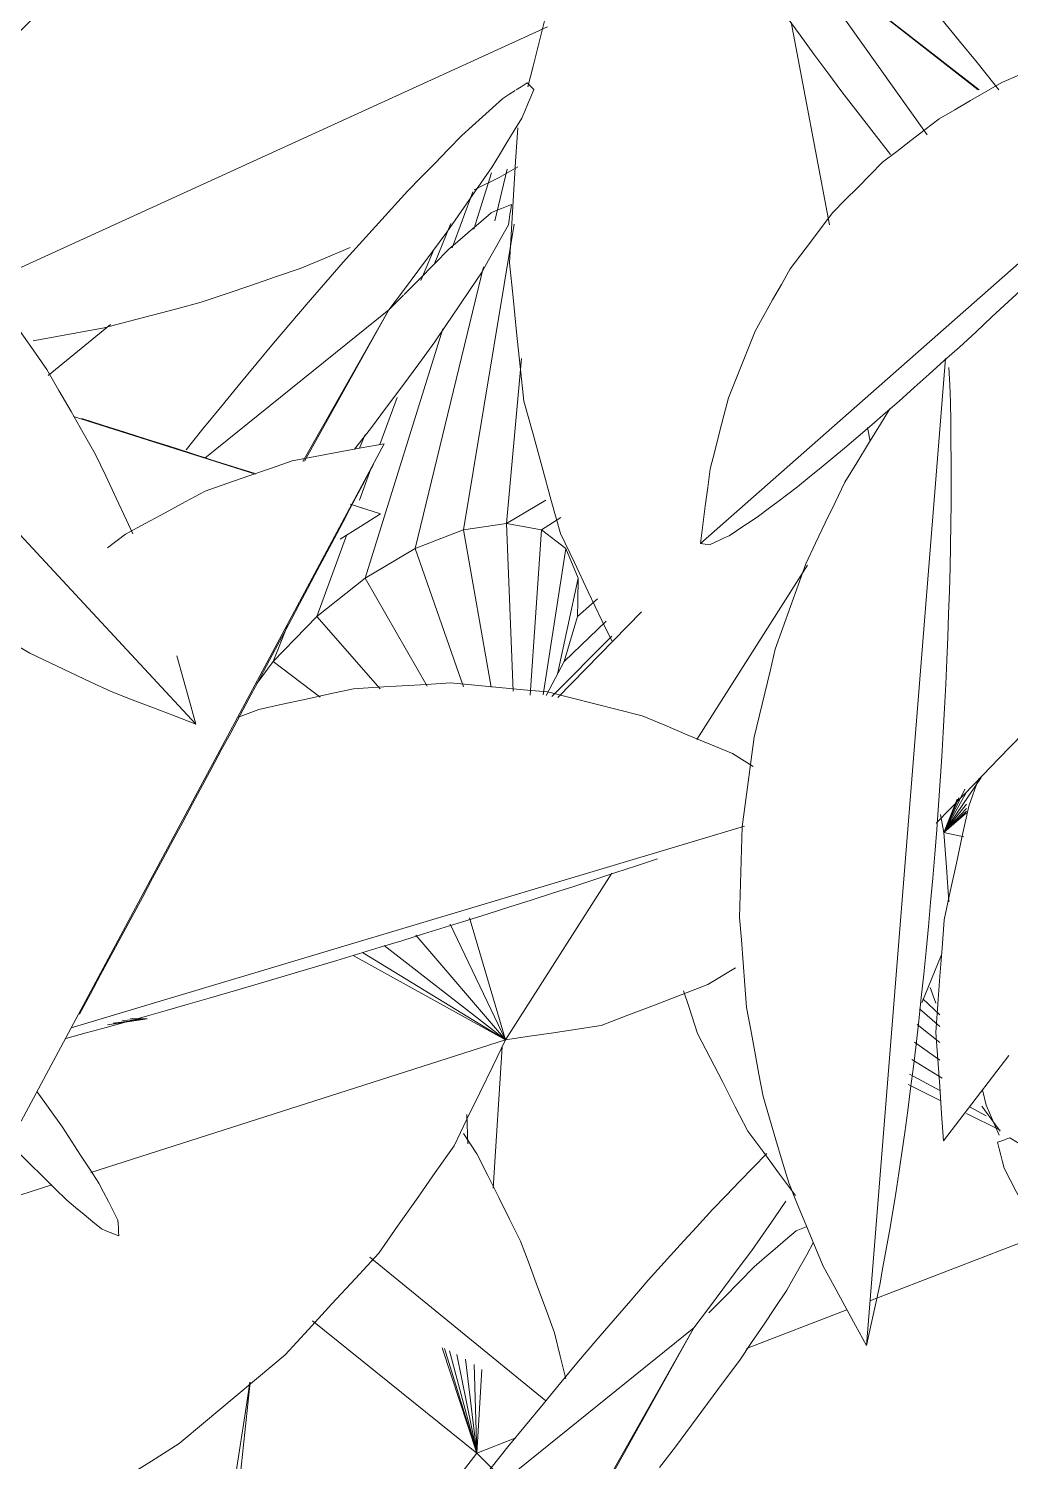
# Model space of a CAD drawing. Header units: metres. Extents: x 10.2 to 20.8, y -0.2 to 6.6.
# Drawn here: x 17.8058 to 17.8489, y 1.6954 to 1.7582 of the extents above; entities that cross this region are included whole.
import ezdxf

# ---------------------------------------------------------------- set-up
doc = ezdxf.new("R2010")
doc.units = ezdxf.units.M
doc.layers.add('Importações nas famílias', color=250, linetype='Continuous', lineweight=5)
doc.layers.add('Vegetação', color=7, linetype='Continuous', lineweight=5)

# ---------------------------------------------------------------- blocks, each defined once
blk = doc.blocks.new('Planta_pergolado_12200 - plantas pergolado_skp_Component_17-V361-Corte 3')
at = {"layer": 'Importações nas famílias'}
for p, q in [((17.824253, 1.692618), (17.83497, 1.701251)), ((17.831364, 1.694898), (17.83497, 1.701251)), ((17.831364, 1.694795), (17.83497, 1.701251)), ((17.833459, 1.695135), (17.834162, 1.69603))]:
    blk.add_line(p, q, dxfattribs=at)
at = {"layer": 'Importações nas famílias', "flags": 128}
for points in [[(17.838169, 1.708897), (17.837572, 1.708286), (17.836976, 1.707674), (17.836379, 1.707062), (17.835782, 1.70645)], [(17.837507, 1.704652), (17.838003, 1.705369), (17.8385, 1.706085), (17.838996, 1.706802)], [(17.835782, 1.70645), (17.835077, 1.705673), (17.834372, 1.704897), (17.833667, 1.70412), (17.832961, 1.703344)], [(17.839454, 1.705508), (17.838993, 1.705111), (17.838532, 1.704715), (17.838071, 1.704319), (17.83761, 1.703923)], [(17.8399, 1.705689), (17.839677, 1.705598), (17.839454, 1.705508)], [(17.839052, 1.702909), (17.839341, 1.703426), (17.839629, 1.703943), (17.839918, 1.704461), (17.840207, 1.704978)], [(17.83497, 1.701251), (17.835604, 1.702101), (17.836239, 1.702952), (17.836873, 1.703802), (17.837507, 1.704652)], [(17.83761, 1.703923), (17.83695, 1.703255), (17.83629, 1.702587), (17.83563, 1.701919)], [(17.832961, 1.703344), (17.832196, 1.702456), (17.831431, 1.701567), (17.830666, 1.700679), (17.829901, 1.699791)], [(17.836978, 1.699839), (17.837496, 1.700606), (17.838015, 1.701374), (17.838533, 1.702141), (17.839052, 1.702909)], [(17.829901, 1.699791), (17.829127, 1.698852), (17.828354, 1.697912), (17.827581, 1.696973), (17.826808, 1.696034)], [(17.834162, 1.69603), (17.834866, 1.696982), (17.83557, 1.697934), (17.836274, 1.698886), (17.836978, 1.699839)], [(17.826808, 1.696034), (17.826079, 1.695107), (17.825351, 1.694181), (17.824623, 1.693254)]]:
    blk.add_lwpolyline(points, dxfattribs=at)
blk = doc.blocks.new('Planta_pergolado_12200 - plantas pergolado_skp_Component_16-V362-Corte 3')
blk.add_blockref('Planta_pergolado_12200 - plantas pergolado_skp_Component_17-V361-Corte 3', (0, 0))
blk = doc.blocks.new('Planta_pergolado_12200 - plantas pergolado_skp_-3067429-Corte 3')
blk.add_blockref('Planta_pergolado_12200 - plantas pergolado_skp_Component_16-V362-Corte 3', (0, 0))
blk = doc.blocks.new('Planta_pergolado_12200 - plantas pergolado_skp_Component_12-V440-Corte 3')
at = {"layer": 'Importações nas famílias'}
for p, q in [((17.814944, 1.728017), (17.815876, 1.728377)), ((17.836656, 1.726438), (17.83757, 1.725877)), ((17.837191, 1.723259), (17.807643, 1.714405)), ((17.79991, 1.712087), (17.797962, 1.711504))]:
    blk.add_line(p, q, dxfattribs=at)
at = {"layer": 'Importações nas famílias', "flags": 128}
for points in [[(17.815876, 1.728377), (17.816917, 1.728603), (17.817957, 1.728829), (17.818998, 1.729056), (17.820038, 1.729282)], [(17.820038, 1.729282), (17.821103, 1.729346), (17.822168, 1.72941), (17.823232, 1.729475), (17.824297, 1.729539)], [(17.824297, 1.729539), (17.825361, 1.729439), (17.826425, 1.72934), (17.827488, 1.729241), (17.828552, 1.729142)], [(17.828552, 1.729142), (17.82959, 1.728881), (17.830628, 1.728621), (17.831666, 1.72836), (17.832704, 1.7281)], [(17.832704, 1.7281), (17.833692, 1.727684), (17.83468, 1.727269), (17.835668, 1.726853), (17.836656, 1.726438)], [(17.833376, 1.721823), (17.832458, 1.721521), (17.83154, 1.72122), (17.830622, 1.720919), (17.829704, 1.720617)], [(17.829704, 1.720617), (17.828765, 1.720317), (17.827827, 1.720017), (17.826888, 1.719717), (17.82595, 1.719416)], [(17.82595, 1.719416), (17.825001, 1.719121), (17.824053, 1.718825), (17.823104, 1.718529), (17.822156, 1.718234)], [(17.822156, 1.718234), (17.821208, 1.717946), (17.82026, 1.717658), (17.819312, 1.71737), (17.818364, 1.717082)], [(17.818364, 1.717082), (17.817428, 1.716805), (17.816491, 1.716528), (17.815554, 1.716252), (17.814617, 1.715975)], [(17.814617, 1.715975), (17.813702, 1.715712), (17.812787, 1.715449), (17.811872, 1.715186), (17.810956, 1.714924)], [(17.810956, 1.714924), (17.810073, 1.714678), (17.809189, 1.714432), (17.808306, 1.714186), (17.807422, 1.71394)], [(17.797962, 1.711504), (17.798403, 1.712471), (17.798728, 1.713184)], [(17.799425, 1.711862), (17.798694, 1.711683), (17.797962, 1.711504)]]:
    blk.add_lwpolyline(points, dxfattribs=at)
blk = doc.blocks.new('Planta_pergolado_12200 - plantas pergolado_skp_Component_12-V441-Corte 3')
at = {"layer": 'Importações nas famílias'}
for p, q in [((17.821386, 1.740028), (17.805455, 1.710325)), ((17.809249, 1.735459), (17.810027, 1.736059)), ((17.804272, 1.730798), (17.80487, 1.731445)), ((17.805025, 1.709524), (17.802367, 1.704568))]:
    blk.add_line(p, q, dxfattribs=at)
at = {"layer": 'Importações nas famílias', "flags": 128}
for points in [[(17.817348, 1.739283), (17.818357, 1.739469), (17.819367, 1.739655), (17.820377, 1.739842), (17.821386, 1.740028)], [(17.813531, 1.737949), (17.814485, 1.738283), (17.815439, 1.738616), (17.816394, 1.738949), (17.817348, 1.739283)], [(17.820906, 1.739117), (17.820667, 1.738661), (17.820427, 1.738205)], [(17.820427, 1.738205), (17.820145, 1.737673), (17.819864, 1.737141), (17.819583, 1.73661), (17.819301, 1.736078)], [(17.810027, 1.736059), (17.810903, 1.736532), (17.811779, 1.737004), (17.812655, 1.737477), (17.813531, 1.737949)], [(17.819301, 1.736078), (17.818981, 1.735476), (17.818662, 1.734874), (17.818342, 1.734272), (17.818022, 1.733671)], [(17.818022, 1.733671), (17.817667, 1.733005), (17.817313, 1.73234), (17.816958, 1.731675), (17.816604, 1.73101)], [(17.802157, 1.727551), (17.802686, 1.728363), (17.803215, 1.729175), (17.803743, 1.729987), (17.804272, 1.730798)], [(17.816604, 1.73101), (17.816218, 1.730288), (17.815833, 1.729567), (17.815447, 1.728846), (17.815061, 1.728125)], [(17.815061, 1.728125), (17.814649, 1.727355), (17.814237, 1.726586), (17.813825, 1.725817), (17.813413, 1.725048)], [(17.800621, 1.723991), (17.801005, 1.724881), (17.801389, 1.725771), (17.801773, 1.726661), (17.802157, 1.727551)], [(17.813413, 1.725048), (17.812979, 1.724239), (17.812544, 1.72343), (17.81211, 1.722621), (17.811676, 1.721813)], [(17.799699, 1.720202), (17.79993, 1.721149), (17.80016, 1.722097), (17.800391, 1.723044), (17.800621, 1.723991)], [(17.811676, 1.721813), (17.811225, 1.720973), (17.810773, 1.720134), (17.810322, 1.719295), (17.80987, 1.718456)], [(17.799485, 1.717255), (17.799557, 1.718237), (17.799628, 1.71922), (17.799699, 1.720202)], [(17.80987, 1.718456), (17.809407, 1.717596), (17.808943, 1.716735), (17.808479, 1.715875), (17.808016, 1.715015)], [(17.800763, 1.708363), (17.800515, 1.709346), (17.800267, 1.710329), (17.800019, 1.711312), (17.799801, 1.712179)], [(17.802367, 1.704568), (17.801966, 1.705517), (17.801565, 1.706465), (17.801164, 1.707414), (17.800763, 1.708363)], [(17.803774, 1.707166), (17.803305, 1.7063), (17.802836, 1.705434), (17.802367, 1.704568)]]:
    blk.add_lwpolyline(points, dxfattribs=at)
blk = doc.blocks.new('Planta_pergolado_12200 - plantas pergolado_skp_Component_12-V442-Corte 3')
at = {"layer": 'Importações nas famílias'}
for p, q in [((17.796436, 1.687161), (17.782593, 1.69845)), ((17.783908, 1.695328), (17.78357, 1.695958)), ((17.807434, 1.688216), (17.808013, 1.687331)), ((17.811673, 1.680847), (17.812002, 1.679955)), ((17.809866, 1.676208), (17.806, 1.679361))]:
    blk.add_line(p, q, dxfattribs=at)
at = {"layer": 'Importações nas famílias', "flags": 128}
for points in [[(17.782593, 1.69845), (17.78335, 1.698658), (17.784108, 1.698865), (17.784865, 1.699073), (17.785622, 1.69928)], [(17.785622, 1.69928), (17.786423, 1.69933), (17.787224, 1.69938), (17.788024, 1.69943), (17.788825, 1.699481)], [(17.788825, 1.699481), (17.789651, 1.699372), (17.790476, 1.699264), (17.791302, 1.699155), (17.792127, 1.699047)], [(17.78357, 1.695958), (17.783326, 1.696581), (17.783081, 1.697204), (17.782837, 1.697827), (17.782593, 1.69845)], [(17.792127, 1.699047), (17.792958, 1.698782), (17.793789, 1.698518)], [(17.804781, 1.691387), (17.805444, 1.690594), (17.806108, 1.689801), (17.806771, 1.689009), (17.807434, 1.688216)], [(17.808592, 1.686446), (17.809171, 1.68556), (17.809749, 1.684675)], [(17.809749, 1.684675), (17.81023, 1.683718), (17.810711, 1.682761), (17.811192, 1.681804), (17.811673, 1.680847)], [(17.808616, 1.674825), (17.807703, 1.675216), (17.806793, 1.675606)]]:
    blk.add_lwpolyline(points, dxfattribs=at)
blk = doc.blocks.new('Planta_pergolado_12200 - plantas pergolado_skp_Component_17-V443-Corte 3')
at = {"layer": 'Importações nas famílias'}
for p, q in [((17.822231, 1.746549), (17.821593, 1.745903)), ((17.813517, 1.739397), (17.821593, 1.745903)), ((17.817813, 1.739244), (17.821593, 1.745903)), ((17.817883, 1.739263), (17.821593, 1.745903)), ((17.813431, 1.740686), (17.812702, 1.73976)), ((17.820082, 1.739787), (17.820785, 1.740683)), ((17.810977, 1.714807), (17.809245, 1.714547)), ((17.810977, 1.714807), (17.809492, 1.714615)), ((17.810977, 1.714807), (17.809907, 1.714728)), ((17.810977, 1.714807), (17.810255, 1.714823))]:
    blk.add_line(p, q, dxfattribs=at)
at = {"layer": 'Importações nas famílias', "flags": 128}
for points in [[(17.827659, 1.755859), (17.82739, 1.755687), (17.827171, 1.755548)], [(17.827943, 1.755563), (17.827872, 1.755637), (17.827801, 1.755711), (17.82773, 1.755785), (17.827659, 1.755859)], [(17.826584, 1.755172), (17.826136, 1.754767), (17.825688, 1.754361), (17.82524, 1.753955), (17.824792, 1.75355)], [(17.827121, 1.755516), (17.826853, 1.755344), (17.826584, 1.755172)], [(17.827416, 1.754305), (17.827548, 1.75462), (17.827679, 1.754934), (17.827811, 1.755249), (17.827943, 1.755563)], [(17.826116, 1.752171), (17.826441, 1.752704), (17.826766, 1.753238), (17.827091, 1.753772), (17.827416, 1.754305)], [(17.824792, 1.75355), (17.824195, 1.752938), (17.823598, 1.752326), (17.823001, 1.751714), (17.822404, 1.751102)], [(17.82413, 1.749305), (17.824626, 1.750021), (17.825123, 1.750738), (17.825619, 1.751454), (17.826116, 1.752171)], [(17.822404, 1.751102), (17.821699, 1.750326), (17.820994, 1.749549), (17.820289, 1.748773), (17.819584, 1.747996)], [(17.826077, 1.75016), (17.825616, 1.749764), (17.825155, 1.749368), (17.824694, 1.748971), (17.824233, 1.748575)], [(17.826968, 1.750522), (17.826745, 1.750432), (17.826522, 1.750341), (17.8263, 1.750251), (17.826077, 1.75016)], [(17.82683, 1.74963), (17.826864, 1.749853), (17.826899, 1.750076), (17.826933, 1.750299), (17.826968, 1.750522)], [(17.825674, 1.747561), (17.825963, 1.748078), (17.826252, 1.748596), (17.826541, 1.749113), (17.82683, 1.74963)], [(17.821593, 1.745903), (17.822227, 1.746754), (17.822861, 1.747604), (17.823495, 1.748454), (17.82413, 1.749305)], [(17.824233, 1.748575), (17.823573, 1.747907), (17.822913, 1.747239), (17.822253, 1.746571)], [(17.819584, 1.747996), (17.818819, 1.747108), (17.818054, 1.74622), (17.817289, 1.745332), (17.816523, 1.744443)], [(17.8236, 1.744491), (17.824119, 1.745258), (17.824637, 1.746026), (17.825156, 1.746793), (17.825674, 1.747561)], [(17.816523, 1.744443), (17.81575, 1.743504), (17.814977, 1.742565), (17.814204, 1.741625), (17.813431, 1.740686)], [(17.820785, 1.740683), (17.821489, 1.741635), (17.822193, 1.742587), (17.822897, 1.743539), (17.8236, 1.744491)]]:
    blk.add_lwpolyline(points, dxfattribs=at)
blk = doc.blocks.new('Planta_pergolado_12200 - plantas pergolado_skp_Component_16-V444-Corte 3')
for name in ['Planta_pergolado_12200 - plantas pergolado_skp_Component_17-V443-Corte 3', 'Planta_pergolado_12200 - plantas pergolado_skp_Component_12-V441-Corte 3', 'Planta_pergolado_12200 - plantas pergolado_skp_Component_12-V440-Corte 3', 'Planta_pergolado_12200 - plantas pergolado_skp_Component_12-V442-Corte 3']:
    blk.add_blockref(name, (0, 0))
blk = doc.blocks.new('Planta_pergolado_12200 - plantas pergolado_skp_Component_12-V87-Corte 3')
at = {"layer": 'Importações nas famílias'}
blk.add_line((17.91007, 0.782985), (17.882457, 0.812725), dxfattribs=at)
at = {"layer": 'Importações nas famílias', "flags": 128}
for points in [[(17.882457, 0.812725), (17.883066, 0.81277), (17.883676, 0.812814), (17.884285, 0.812858), (17.884895, 0.812903)], [(17.882866, 0.809711), (17.882764, 0.810464), (17.882662, 0.811218), (17.882559, 0.811972), (17.882457, 0.812725)], [(17.884895, 0.812903), (17.88555, 0.812794), (17.886205, 0.812686), (17.886861, 0.812577), (17.887516, 0.812468)], [(17.887516, 0.812468), (17.888202, 0.81221), (17.888887, 0.811951), (17.889573, 0.811692), (17.890259, 0.811433)], [(17.890259, 0.811433), (17.890959, 0.811029), (17.891659, 0.810626), (17.89236, 0.810223), (17.89306, 0.80982)], [(17.88368, 0.806688), (17.883477, 0.807443), (17.883273, 0.808199), (17.88307, 0.808955), (17.882866, 0.809711)], [(17.89306, 0.80982), (17.893758, 0.809282), (17.894456, 0.808743), (17.895154, 0.808205), (17.895853, 0.807667)], [(17.895853, 0.807667), (17.896532, 0.807007), (17.897212, 0.806347), (17.897892, 0.805686), (17.898572, 0.805026)], [(17.88489, 0.803691), (17.884588, 0.80444), (17.884285, 0.805189), (17.883983, 0.805938), (17.88368, 0.806688)], [(17.898572, 0.805026), (17.899217, 0.804259), (17.899863, 0.803492), (17.900508, 0.802725), (17.901153, 0.801958)], [(17.886482, 0.800752), (17.886084, 0.801487), (17.885686, 0.802221), (17.885288, 0.802956), (17.88489, 0.803691)], [(17.901153, 0.801958), (17.901749, 0.801102), (17.902345, 0.800247), (17.902941, 0.799391), (17.903537, 0.798535)], [(17.888438, 0.797905), (17.887949, 0.798617), (17.88746, 0.799329), (17.886971, 0.80004), (17.886482, 0.800752)], [(17.903537, 0.798535), (17.90407, 0.797611), (17.904602, 0.796686), (17.905134, 0.795762), (17.905667, 0.794837)], [(17.890737, 0.795182), (17.890162, 0.795863), (17.889587, 0.796544), (17.889013, 0.797224), (17.888438, 0.797905)], [(17.893353, 0.792612), (17.892699, 0.793254), (17.892045, 0.793897), (17.891391, 0.794539), (17.890737, 0.795182)], [(17.905667, 0.794837), (17.906123, 0.793866), (17.90658, 0.792895), (17.907036, 0.791923), (17.907315, 0.791331)], [(17.896257, 0.790223), (17.895531, 0.79082), (17.894805, 0.791417), (17.894079, 0.792014), (17.893353, 0.792612)], [(17.899417, 0.788044), (17.898627, 0.788589), (17.897837, 0.789133), (17.897047, 0.789678), (17.896257, 0.790223)], [(17.902798, 0.786097), (17.901953, 0.786583), (17.901108, 0.78707), (17.900263, 0.787557), (17.899417, 0.788044)], [(17.906362, 0.784404), (17.905471, 0.784827), (17.90458, 0.78525), (17.903689, 0.785673), (17.902798, 0.786097)], [(17.909247, 0.785974), (17.909521, 0.784977), (17.909795, 0.783981), (17.91007, 0.782985)], [(17.91007, 0.782985), (17.909143, 0.783339), (17.908216, 0.783694), (17.907289, 0.784049), (17.906362, 0.784404)]]:
    blk.add_lwpolyline(points, dxfattribs=at)
blk = doc.blocks.new('Planta_pergolado_12200 - plantas pergolado_skp_Component_16-V465-Corte 3')
blk.add_blockref('Planta_pergolado_12200 - plantas pergolado_skp_Component_12-V87-Corte 3', (-0.096957, 0.944751))
blk = doc.blocks.new('Planta_pergolado_12200 - plantas pergolado_skp_Component_12-V82-Corte 3')
at = {"layer": 'Importações nas famílias'}
blk.add_line((17.854673, 0.790909), (17.880921, 0.814013), dxfattribs=at)
at = {"layer": 'Importações nas famílias', "flags": 128}
for points in [[(17.874075, 0.813284), (17.874915, 0.81342), (17.875754, 0.813557), (17.876593, 0.813694), (17.877433, 0.813831)], [(17.877433, 0.813831), (17.878305, 0.813876), (17.879177, 0.813922), (17.880049, 0.813967), (17.880921, 0.814013)], [(17.880921, 0.814013), (17.880181, 0.813257), (17.87944, 0.812502), (17.8787, 0.811746), (17.87796, 0.81099)], [(17.870885, 0.812377), (17.871683, 0.812604), (17.87248, 0.81283), (17.873278, 0.813057), (17.874075, 0.813284)], [(17.867899, 0.811122), (17.868645, 0.811436), (17.869392, 0.81175), (17.870139, 0.812063), (17.870885, 0.812377)], [(17.865148, 0.809531), (17.865836, 0.809929), (17.866524, 0.810327), (17.867211, 0.810724), (17.867899, 0.811122)], [(17.87796, 0.81099), (17.8772, 0.810232), (17.87644, 0.809475), (17.87568, 0.808717), (17.874919, 0.807959)], [(17.862665, 0.807623), (17.863286, 0.8081), (17.863907, 0.808577), (17.864528, 0.809054), (17.865148, 0.809531)], [(17.860476, 0.805419), (17.861024, 0.80597), (17.861571, 0.806521), (17.862118, 0.807072), (17.862665, 0.807623)], [(17.874919, 0.807959), (17.874157, 0.807217), (17.873395, 0.806475), (17.872633, 0.805733), (17.871871, 0.804991)], [(17.858607, 0.802943), (17.859074, 0.803562), (17.859542, 0.804181), (17.860009, 0.8048), (17.860476, 0.805419)], [(17.871871, 0.804991), (17.871125, 0.804282), (17.870379, 0.803573), (17.869633, 0.802865), (17.868886, 0.802156)], [(17.857076, 0.800222), (17.857459, 0.800902), (17.857841, 0.801582), (17.858224, 0.802263), (17.858607, 0.802943)], [(17.868886, 0.802156), (17.868174, 0.801496), (17.867461, 0.800837), (17.866748, 0.800178), (17.866035, 0.799519)], [(17.855903, 0.797288), (17.856196, 0.798021), (17.85649, 0.798755), (17.856783, 0.799489), (17.857076, 0.800222)], [(17.866035, 0.799519), (17.865372, 0.798925), (17.86471, 0.798331), (17.864047, 0.797737), (17.863384, 0.797143)], [(17.855099, 0.794172), (17.8553, 0.794951), (17.855501, 0.79573), (17.855702, 0.796509), (17.855903, 0.797288)], [(17.863384, 0.797143), (17.862787, 0.796628), (17.86219, 0.796113), (17.861593, 0.795599), (17.860996, 0.795084)], [(17.860996, 0.795084), (17.860479, 0.79466), (17.859962, 0.794237), (17.859444, 0.793813), (17.858927, 0.793389)], [(17.854673, 0.790909), (17.85478, 0.791725), (17.854886, 0.792541), (17.854992, 0.793356), (17.855099, 0.794172)], [(17.858927, 0.793389), (17.858502, 0.793067), (17.858076, 0.792744), (17.857651, 0.792422), (17.857225, 0.7921)], [(17.857225, 0.7921), (17.856901, 0.791886), (17.856578, 0.791672), (17.856254, 0.791458), (17.85593, 0.791245)], [(17.85593, 0.791245), (17.855716, 0.791145), (17.855502, 0.791045), (17.855287, 0.790945), (17.855073, 0.790845)], [(17.855073, 0.790845), (17.854973, 0.790861), (17.854873, 0.790877), (17.854773, 0.790893), (17.854673, 0.790909)]]:
    blk.add_lwpolyline(points, dxfattribs=at)
blk = doc.blocks.new('Planta_pergolado_12200 - plantas pergolado_skp_Component_12-V159-Corte 3')
at = {"layer": 'Importações nas famílias'}
blk.add_line((17.764997, 1.089872), (17.768465, 1.133156), dxfattribs=at)
at = {"layer": 'Importações nas famílias', "flags": 128}
for points in [[(17.768619, 1.13276), (17.768651, 1.132002), (17.768683, 1.131244)], [(17.768683, 1.131244), (17.768693, 1.130379), (17.768702, 1.129515), (17.768712, 1.12865), (17.768722, 1.127786)], [(17.76405, 1.127739), (17.76457, 1.128586), (17.765091, 1.129433), (17.765611, 1.130279), (17.766021, 1.130947)], [(17.762334, 1.124154), (17.762763, 1.12505), (17.763192, 1.125947), (17.763621, 1.126843), (17.76405, 1.127739)], [(17.768722, 1.127786), (17.768709, 1.126835), (17.768697, 1.125884), (17.768684, 1.124933), (17.768671, 1.123983)], [(17.761001, 1.12041), (17.761334, 1.121346), (17.761667, 1.122282), (17.762001, 1.123218), (17.762334, 1.124154)], [(17.768671, 1.123983), (17.768637, 1.122968), (17.768602, 1.121953), (17.768567, 1.120938), (17.768532, 1.119923)], [(17.760068, 1.116548), (17.760301, 1.117513), (17.760535, 1.118479), (17.760768, 1.119444), (17.761001, 1.12041)], [(17.768532, 1.119923), (17.768476, 1.118868), (17.76842, 1.117813), (17.768364, 1.116758), (17.768307, 1.115704)], [(17.759544, 1.112611), (17.759675, 1.113595), (17.759806, 1.114579), (17.759937, 1.115563), (17.760068, 1.116548)], [(17.768307, 1.115704), (17.768231, 1.114633), (17.768155, 1.113563), (17.768079, 1.112492), (17.768002, 1.111422)], [(17.759435, 1.108644), (17.759462, 1.109636), (17.759489, 1.110627), (17.759517, 1.111619), (17.759544, 1.112611)], [(17.768002, 1.111422), (17.767908, 1.110361), (17.767813, 1.109301), (17.767719, 1.10824), (17.767624, 1.107179)], [(17.759742, 1.10469), (17.759665, 1.105678), (17.759588, 1.106667), (17.759512, 1.107655), (17.759435, 1.108644)], [(17.767624, 1.107179), (17.767514, 1.106153), (17.767403, 1.105127), (17.767293, 1.104101), (17.767182, 1.103075)], [(17.760462, 1.100793), (17.760282, 1.101767), (17.760102, 1.102741), (17.759922, 1.103716), (17.759742, 1.10469)], [(17.767182, 1.103075), (17.767058, 1.102108), (17.766934, 1.10114), (17.76681, 1.100173), (17.766686, 1.099206)], [(17.761587, 1.096997), (17.761306, 1.097946), (17.761024, 1.098895), (17.760743, 1.099844), (17.760462, 1.100793)], [(17.766686, 1.099206), (17.766552, 1.09832), (17.766417, 1.097433), (17.766283, 1.096547), (17.766148, 1.095661)], [(17.763104, 1.093343), (17.762725, 1.094256), (17.762346, 1.09517), (17.761966, 1.096083), (17.761587, 1.096997)], [(17.766148, 1.095661), (17.766006, 1.094877), (17.765865, 1.094094), (17.765723, 1.09331), (17.765581, 1.092526)], [(17.764997, 1.089872), (17.764524, 1.09074), (17.764051, 1.091608), (17.763577, 1.092475), (17.763104, 1.093343)], [(17.765581, 1.092526), (17.765435, 1.091862), (17.765289, 1.091199), (17.765143, 1.090536), (17.764997, 1.089872)]]:
    blk.add_lwpolyline(points, dxfattribs=at)
blk = doc.blocks.new('Planta_pergolado_12200 - plantas pergolado_skp_Component_16-V490-Corte 3')
for name, p in [('Planta_pergolado_12200 - plantas pergolado_skp_Component_12-V82-Corte 3', (-0.019417, 0.944751)), ('Planta_pergolado_12200 - plantas pergolado_skp_Component_12-V159-Corte 3', (0.07754, 0.610611))]:
    blk.add_blockref(name, p)
blk = doc.blocks.new('Planta_pergolado_12200 - plantas pergolado_skp_-3067431-Corte 3')
for name in ['Planta_pergolado_12200 - plantas pergolado_skp_Component_16-V465-Corte 3', 'Planta_pergolado_12200 - plantas pergolado_skp_Component_16-V490-Corte 3', 'Planta_pergolado_12200 - plantas pergolado_skp_Component_16-V444-Corte 3']:
    blk.add_blockref(name, (0, 0))
blk = doc.blocks.new('Planta_pergolado_12200 - plantas pergolado_skp_-3067432-Corte 3')
for name in ['Planta_pergolado_12200 - plantas pergolado_skp_-3067431-Corte 3', 'Planta_pergolado_12200 - plantas pergolado_skp_-3067429-Corte 3']:
    blk.add_blockref(name, (0, 0))
blk = doc.blocks.new('Planta_pergolado_12200 - plantas pergolado_skp_Component_12-V813-Corte 3')
at = {"layer": 'Importações nas famílias'}
for p, q in [((17.824865, 1.709774), (17.825443, 1.708889)), ((17.828475, 1.698045), (17.820746, 1.704348))]:
    blk.add_line(p, q, dxfattribs=at)
at = {"layer": 'Importações nas famílias', "flags": 128}
for points in [[(17.825443, 1.708889), (17.825924, 1.707932), (17.826405, 1.706975), (17.826886, 1.706018), (17.827367, 1.705061)], [(17.827367, 1.705061), (17.827739, 1.704055), (17.82811, 1.703048), (17.828482, 1.702042), (17.828854, 1.701036)], [(17.828854, 1.701036), (17.829107, 1.700004), (17.829352, 1.699011)]]:
    blk.add_lwpolyline(points, dxfattribs=at)
blk = doc.blocks.new('Planta_pergolado_12200 - plantas pergolado_skp_Component_16-V815-Corte 3')
blk.add_blockref('Planta_pergolado_12200 - plantas pergolado_skp_Component_12-V813-Corte 3', (0, 0))
blk = doc.blocks.new('Planta_pergolado_12200 - plantas pergolado_skp_-3067440-Corte 3')
blk.add_blockref('Planta_pergolado_12200 - plantas pergolado_skp_Component_16-V815-Corte 3', (0, 0))
blk = doc.blocks.new('Planta_pergolado_12200 - plantas pergolado_skp_Component_12-V643-Corte 3')
at = {"layer": 'Importações nas famílias'}
for p, q in [((17.791142, 1.157735), (17.791967, 1.157627)), ((17.786855, 1.155119), (17.78491, 1.156705)), ((17.800224, 1.144216), (17.796396, 1.147338))]:
    blk.add_line(p, q, dxfattribs=at)
at = {"layer": 'Importações nas famílias', "flags": 128}
for points in [[(17.78491, 1.156705), (17.785667, 1.156912), (17.786424, 1.15712), (17.787182, 1.157327), (17.787939, 1.157535)], [(17.787939, 1.157535), (17.78874, 1.157585), (17.78954, 1.157635), (17.790341, 1.157685), (17.791142, 1.157735)], [(17.785398, 1.155459), (17.785154, 1.156082), (17.78491, 1.156705)], [(17.799402, 1.155414), (17.800219, 1.155), (17.801035, 1.154586)], [(17.801035, 1.154586), (17.801819, 1.154031), (17.802603, 1.153477), (17.803386, 1.152922), (17.80417, 1.152368)], [(17.80417, 1.152368), (17.804902, 1.151686), (17.805634, 1.151005), (17.806366, 1.150323)]]:
    blk.add_lwpolyline(points, dxfattribs=at)
blk = doc.blocks.new('Planta_pergolado_12200 - plantas pergolado_skp_Component_16-V924-Corte 3')
blk.add_blockref('Planta_pergolado_12200 - plantas pergolado_skp_Component_12-V643-Corte 3', (0, 0.610611))
blk = doc.blocks.new('Planta_pergolado_12200 - plantas pergolado_skp_Component_12-V984-Corte 3')
at = {"layer": 'Importações nas famílias'}
for p, q in [((17.847029, 1.724135), (17.847456, 1.725325)), ((17.848778, 1.713191), (17.845925, 1.709452))]:
    blk.add_line(p, q, dxfattribs=at)
at = {"layer": 'Importações nas famílias', "flags": 128}
for points in [[(17.845947, 1.719145), (17.846218, 1.720393), (17.846488, 1.72164), (17.846759, 1.722888), (17.847029, 1.724135)], [(17.845576, 1.714212), (17.845669, 1.715446), (17.845762, 1.716679), (17.845854, 1.717912), (17.845947, 1.719145)], [(17.845925, 1.709452), (17.845838, 1.710642), (17.845751, 1.711832), (17.845663, 1.713022), (17.845576, 1.714212)]]:
    blk.add_lwpolyline(points, dxfattribs=at)
blk = doc.blocks.new('Planta_pergolado_12200 - plantas pergolado_skp_Component_17-V986-Corte 3')
at = {"layer": 'Importações nas famílias'}
for p, q in [((17.826093, 1.75191), (17.825321, 1.749435)), ((17.826784, 1.752076), (17.826232, 1.749805)), ((17.824362, 1.748615), (17.825265, 1.751072)), ((17.823579, 1.747894), (17.824311, 1.749695)), ((17.824856, 1.736251), (17.827086, 1.749652)), ((17.823579, 1.748572), (17.822987, 1.747187)), ((17.825741, 1.747782), (17.822743, 1.735435)), ((17.806639, 1.743024), (17.809372, 1.745256)), ((17.82396, 1.745073), (17.820548, 1.734137)), ((17.826744, 1.736529), (17.827411, 1.743772)), ((17.821194, 1.739993), (17.82195, 1.74205)), ((17.820304, 1.739828), (17.820551, 1.740437)), ((17.820296, 1.73755), (17.820817, 1.738966)), ((17.826744, 1.736529), (17.828475, 1.73755)), ((17.829126, 1.736798), (17.828277, 1.736251)), ((17.824431, 1.736087), (17.824856, 1.736251)), ((17.824856, 1.736251), (17.826744, 1.736529)), ((17.824856, 1.736251), (17.82608, 1.729346)), ((17.827046, 1.729184), (17.826744, 1.736529)), ((17.826744, 1.736529), (17.828277, 1.736251)), ((17.827785, 1.728999), (17.828277, 1.736251)), ((17.828277, 1.736251), (17.829351, 1.735435)), ((17.818421, 1.732446), (17.81973, 1.73601)), ((17.824431, 1.736087), (17.822743, 1.735435)), ((17.822743, 1.735435), (17.820548, 1.734137)), ((17.824862, 1.729366), (17.822743, 1.735435)), ((17.828362, 1.729009), (17.829351, 1.735435)), ((17.829351, 1.735435), (17.829893, 1.734137)), ((17.839957, 1.734696), (17.835093, 1.727057)), ((17.820548, 1.734137), (17.818421, 1.732446)), ((17.823266, 1.729392), (17.820548, 1.734137)), ((17.829893, 1.734137), (17.828982, 1.729928)), ((17.829893, 1.734137), (17.829877, 1.733123)), ((17.830739, 1.73322), (17.829866, 1.732446)), ((17.829877, 1.733123), (17.829866, 1.732446)), ((17.818421, 1.732446), (17.816507, 1.730476)), ((17.821202, 1.729277), (17.818421, 1.732446)), ((17.832674, 1.732649), (17.829002, 1.728899)), ((17.829866, 1.732446), (17.829273, 1.730476)), ((17.816507, 1.730476), (17.817147, 1.732053)), ((17.831117, 1.732243), (17.829273, 1.730476)), ((17.831364, 1.731593), (17.828732, 1.728945)), ((17.816507, 1.730476), (17.815805, 1.729532)), ((17.818573, 1.728914), (17.816507, 1.730476)), ((17.829273, 1.730476), (17.828484, 1.728988)), ((17.831364, 1.721199), (17.826711, 1.71389)), ((17.825118, 1.719232), (17.826711, 1.71389)), ((17.824279, 1.71896), (17.826711, 1.71389)), ((17.821387, 1.718023), (17.826711, 1.71389)), ((17.822769, 1.718471), (17.826711, 1.71389)), ((17.826711, 1.71389), (17.82002, 1.717591)), ((17.826711, 1.71389), (17.820427, 1.717712)), ((17.836799, 1.717036), (17.835582, 1.716317)), ((17.808517, 1.708072), (17.826711, 1.71389)), ((17.803362, 1.706423), (17.806804, 1.707524))]:
    blk.add_line(p, q, dxfattribs=at)
at = {"layer": 'Importações nas famílias', "flags": 128}
for points in [[(17.849412, 1.727314), (17.84835, 1.726222), (17.847289, 1.72513), (17.846228, 1.724038), (17.845593, 1.723385)], [(17.835582, 1.716317), (17.834411, 1.715864), (17.833239, 1.715412), (17.832068, 1.71496), (17.830896, 1.714507)], [(17.830896, 1.714507), (17.82985, 1.714353), (17.828803, 1.714199), (17.827757, 1.714044), (17.826711, 1.71389)], [(17.826711, 1.71389), (17.826145, 1.712728), (17.825579, 1.711566), (17.825014, 1.710404), (17.824448, 1.709241)], [(17.824448, 1.709241), (17.823623, 1.708063), (17.822798, 1.706885), (17.821972, 1.705706), (17.821147, 1.704528)], [(17.821147, 1.704528), (17.820118, 1.703414), (17.81909, 1.7023), (17.818061, 1.701185), (17.817033, 1.700071)], [(17.817033, 1.700071), (17.815871, 1.699097), (17.814709, 1.698123), (17.813547, 1.697149), (17.812385, 1.696175)], [(17.812385, 1.696175), (17.811169, 1.695407), (17.809953, 1.69464), (17.808737, 1.693872), (17.807521, 1.693104)]]:
    blk.add_lwpolyline(points, dxfattribs=at)
blk = doc.blocks.new('Planta_pergolado_12200 - plantas pergolado_skp_Component_16-V987-Corte 3')
for name in ['Planta_pergolado_12200 - plantas pergolado_skp_Component_17-V986-Corte 3', 'Planta_pergolado_12200 - plantas pergolado_skp_Component_12-V984-Corte 3']:
    blk.add_blockref(name, (0, 0))
blk = doc.blocks.new('Planta_pergolado_12200 - plantas pergolado_skp_-V996-Corte 3')
blk.add_blockref('Planta_pergolado_12200 - plantas pergolado_skp_Component_16-V987-Corte 3', (0, 0))
blk = doc.blocks.new('Planta_pergolado_12200 - plantas pergolado_skp_-3067442-Corte 3')
for name in ['Planta_pergolado_12200 - plantas pergolado_skp_-V996-Corte 3', 'Planta_pergolado_12200 - plantas pergolado_skp_Component_16-V924-Corte 3']:
    blk.add_blockref(name, (0, 0))
blk = doc.blocks.new('Planta_pergolado_12200 - plantas pergolado_skp_-3067443-Corte 3')
for name in ['Planta_pergolado_12200 - plantas pergolado_skp_-3067442-Corte 3', 'Planta_pergolado_12200 - plantas pergolado_skp_-3067440-Corte 3']:
    blk.add_blockref(name, (0, 0))
blk = doc.blocks.new('Planta_pergolado_12200 - plantas pergolado_skp_Component_12-V1190-Corte 3')
at = {"layer": 'Importações nas famílias'}
for p, q in [((17.78858, 1.747289), (17.781126, 1.749648)), ((17.815736, 1.738695), (17.807746, 1.741223)), ((17.821226, 1.736957), (17.819895, 1.737378)), ((17.821226, 1.736957), (17.820306, 1.737251))]:
    blk.add_line(p, q, dxfattribs=at)
at = {"layer": 'Importações nas famílias', "flags": 128}
for points in [[(17.781126, 1.749648), (17.781524, 1.748681), (17.781917, 1.747728)], [(17.783427, 1.748931), (17.782852, 1.74911), (17.782276, 1.74929), (17.781701, 1.749469), (17.781126, 1.749648)], [(17.786033, 1.748116), (17.785381, 1.74832), (17.78473, 1.748523), (17.784079, 1.748727), (17.783427, 1.748931)], [(17.788193, 1.747438), (17.787473, 1.747664), (17.786753, 1.74789), (17.786033, 1.748116)], [(17.81001, 1.740535), (17.809065, 1.740835), (17.808121, 1.741135)], [(17.813796, 1.739329), (17.812849, 1.739631), (17.811903, 1.739932), (17.810956, 1.740233), (17.81001, 1.740535)], [(17.815672, 1.738731), (17.814734, 1.73903), (17.813796, 1.739329)], [(17.819456, 1.735836), (17.820341, 1.736396), (17.821226, 1.736957)], [(17.790655, 1.736403), (17.791479, 1.735898), (17.792345, 1.735368), (17.79321, 1.734837), (17.794076, 1.734306)], [(17.794076, 1.734306), (17.795013, 1.733924), (17.79595, 1.733541), (17.796888, 1.733158), (17.797825, 1.732775)], [(17.797825, 1.732775), (17.798812, 1.732549), (17.799799, 1.732323), (17.800786, 1.732096), (17.801774, 1.73187)], [(17.801774, 1.73187), (17.802787, 1.731806), (17.803801, 1.731742)]]:
    blk.add_lwpolyline(points, dxfattribs=at)
blk = doc.blocks.new('Planta_pergolado_12200 - plantas pergolado_skp_Component_17-V1193-Corte 3')
at = {"layer": 'Importações nas famílias', "flags": 128}
for points in [[(17.807272, 1.71005), (17.806716, 1.710826), (17.806159, 1.711603)], [(17.80886, 1.707602), (17.808463, 1.708214), (17.808066, 1.708826), (17.807669, 1.709438), (17.807272, 1.71005)], [(17.805296, 1.708981), (17.805838, 1.708448), (17.80638, 1.707914), (17.806921, 1.70738), (17.807463, 1.706847)], [(17.809703, 1.70598), (17.809493, 1.706385), (17.809282, 1.706791), (17.809071, 1.707197), (17.80886, 1.707602)], [(17.807463, 1.706847), (17.807842, 1.706532), (17.808222, 1.706218), (17.808601, 1.705903), (17.80898, 1.705589)], [(17.809745, 1.705293), (17.809734, 1.705465), (17.809724, 1.705636), (17.809714, 1.705808), (17.809703, 1.70598)], [(17.80898, 1.705589), (17.809171, 1.705515), (17.809362, 1.705441), (17.809553, 1.705367), (17.809745, 1.705293)]]:
    blk.add_lwpolyline(points, dxfattribs=at)
blk = doc.blocks.new('Planta_pergolado_12200 - plantas pergolado_skp_Component_16-V1194-Corte 3')
for name in ['Planta_pergolado_12200 - plantas pergolado_skp_Component_17-V1193-Corte 3', 'Planta_pergolado_12200 - plantas pergolado_skp_Component_12-V1190-Corte 3']:
    blk.add_blockref(name, (0, 0))
blk = doc.blocks.new('Planta_pergolado_12200 - plantas pergolado_skp_Component_12-V1223-Corte 3')
at = {"layer": 'Importações nas famílias'}
for p, q in [((17.814214, 1.686681), (17.815496, 1.698873)), ((17.805425, 1.692066), (17.804961, 1.691481)), ((17.813792, 1.687351), (17.813876, 1.687984))]:
    blk.add_line(p, q, dxfattribs=at)
at = {"layer": 'Importações nas famílias', "flags": 128}
for points in [[(17.814912, 1.695126), (17.815059, 1.696072), (17.815206, 1.697018), (17.815353, 1.697964), (17.815494, 1.698871)], [(17.814368, 1.691471), (17.814504, 1.692385), (17.81464, 1.693299), (17.814776, 1.694212), (17.814912, 1.695126)], [(17.813876, 1.687984), (17.813999, 1.688856), (17.814122, 1.689728), (17.814245, 1.690599), (17.814368, 1.691471)]]:
    blk.add_lwpolyline(points, dxfattribs=at)
blk = doc.blocks.new('Planta_pergolado_12200 - plantas pergolado_skp_Component_16-V1228-Corte 3')
blk.add_blockref('Planta_pergolado_12200 - plantas pergolado_skp_Component_12-V1223-Corte 3', (0, 0))
blk = doc.blocks.new('Planta_pergolado_12200 - plantas pergolado_skp_Component_17-V1242-Corte 3')
at = {"layer": 'Importações nas famílias'}
for p, q in [((17.84749, 1.755548), (17.839234, 1.761969)), ((17.839234, 1.761969), (17.847442, 1.755548)), ((17.845199, 1.753577), (17.839234, 1.761969))]:
    blk.add_line(p, q, dxfattribs=at)
at = {"layer": 'Importações nas famílias', "flags": 128}
for points in [[(17.847397, 1.756752), (17.846623, 1.757691), (17.84585, 1.758631), (17.845077, 1.75957), (17.844304, 1.760509)], [(17.839016, 1.758775), (17.839626, 1.757947), (17.840235, 1.757119), (17.840845, 1.756291), (17.841455, 1.755463)], [(17.848343, 1.755548), (17.848125, 1.755825), (17.847397, 1.756752)], [(17.841455, 1.755463), (17.842168, 1.754547), (17.842882, 1.75363), (17.843595, 1.752714)]]:
    blk.add_lwpolyline(points, dxfattribs=at)
blk = doc.blocks.new('Planta_pergolado_12200 - plantas pergolado_skp_Component_16-V1243-Corte 3')
blk.add_blockref('Planta_pergolado_12200 - plantas pergolado_skp_Component_17-V1242-Corte 3', (0, 0))
blk = doc.blocks.new('Planta_pergolado_12200 - plantas pergolado_skp_Component_12-V1262-Corte 3')
at = {"layer": 'Importações nas famílias'}
blk.add_line((17.845338, 1.716178), (17.845579, 1.715498), dxfattribs=at)
at = {"layer": 'Importações nas famílias', "flags": 128}
blk.add_lwpolyline([(17.847596, 1.710982), (17.847997, 1.710431), (17.848399, 1.70988)], dxfattribs=at)
blk = doc.blocks.new('Planta_pergolado_12200 - plantas pergolado_skp_Component_17-V1266-Corte 3')
at = {"layer": 'Importações nas famílias', "flags": 128}
for points in [[(17.848831, 1.709582), (17.848697, 1.709536), (17.848562, 1.70949), (17.848428, 1.709444), (17.848293, 1.709398)], [(17.848293, 1.709398), (17.848363, 1.709111), (17.848433, 1.708824), (17.848503, 1.708537), (17.848573, 1.70825)], [(17.849491, 1.709184), (17.849161, 1.709383), (17.848831, 1.709582)], [(17.848573, 1.70825), (17.848843, 1.707741), (17.849113, 1.707232), (17.849383, 1.706723), (17.849652, 1.706214)]]:
    blk.add_lwpolyline(points, dxfattribs=at)
blk = doc.blocks.new('Planta_pergolado_12200 - plantas pergolado_skp_Component_16-V1267-Corte 3')
for name in ['Planta_pergolado_12200 - plantas pergolado_skp_Component_12-V1262-Corte 3', 'Planta_pergolado_12200 - plantas pergolado_skp_Component_17-V1266-Corte 3']:
    blk.add_blockref(name, (0, 0))
blk = doc.blocks.new('Planta_pergolado_12200 - plantas pergolado_skp_-V1313-Corte 3')
for name in ['Planta_pergolado_12200 - plantas pergolado_skp_Component_16-V1194-Corte 3', 'Planta_pergolado_12200 - plantas pergolado_skp_Component_16-V1243-Corte 3', 'Planta_pergolado_12200 - plantas pergolado_skp_Component_16-V1228-Corte 3', 'Planta_pergolado_12200 - plantas pergolado_skp_Component_16-V1267-Corte 3']:
    blk.add_blockref(name, (0, 0))
blk = doc.blocks.new('Planta_pergolado_12200 - plantas pergolado_skp_Component_17-V1399-Corte 3')
at = {"layer": 'Importações nas famílias'}
for p, q in [((17.845758, 1.714987), (17.845013, 1.715681)), ((17.845757, 1.714466), (17.844867, 1.71524)), ((17.845755, 1.71377), (17.844763, 1.714554)), ((17.826556, 1.713573), (17.826168, 1.707386)), ((17.845753, 1.713), (17.844645, 1.713777)), ((17.845857, 1.712203), (17.84453, 1.71302)), ((17.845763, 1.711658), (17.844434, 1.712383)), ((17.844364, 1.711924), (17.845796, 1.711213)), ((17.825015, 1.710616), (17.825052, 1.709327)), ((17.846934, 1.710649), (17.848399, 1.709922)), ((17.847785, 1.710554), (17.847066, 1.710947)), ((17.849969, 1.705251), (17.842693, 1.702437)), ((17.841684, 1.702047), (17.837283, 1.700344)), ((17.81824, 1.701556), (17.82544, 1.695763)), ((17.82544, 1.695763), (17.823922, 1.700373)), ((17.82403, 1.700346), (17.82544, 1.695763)), ((17.82425, 1.700249), (17.82544, 1.695763)), ((17.82544, 1.695763), (17.824568, 1.700085)), ((17.82544, 1.695763), (17.824945, 1.699873)), ((17.825329, 1.699642), (17.82544, 1.695763)), ((17.825669, 1.699424), (17.82544, 1.695763)), ((17.82716, 1.696429), (17.82544, 1.695763)), ((17.82544, 1.695763), (17.826157, 1.69504))]:
    blk.add_line(p, q, dxfattribs=at)
at = {"layer": 'Importações nas famílias', "flags": 128}
blk.add_lwpolyline([(17.824174, 1.694087), (17.824807, 1.694925), (17.82544, 1.695763)], dxfattribs=at)
blk = doc.blocks.new('Planta_pergolado_12200 - plantas pergolado_skp_Component_16-V1400-Corte 3')
blk.add_blockref('Planta_pergolado_12200 - plantas pergolado_skp_Component_17-V1399-Corte 3', (0, 0))
blk = doc.blocks.new('Planta_pergolado_12200 - plantas pergolado_skp_-V1432-Corte 3')
blk.add_blockref('Planta_pergolado_12200 - plantas pergolado_skp_Component_16-V1400-Corte 3', (0, 0))
blk = doc.blocks.new('Planta_pergolado_12200 - plantas pergolado_skp_-V1433-Corte 3')
blk.add_blockref('Planta_pergolado_12200 - plantas pergolado_skp_-V1432-Corte 3', (0, 0))
blk = doc.blocks.new('Planta_pergolado_12200 - plantas pergolado_skp_-3067454-Corte 3')
for name in ['Planta_pergolado_12200 - plantas pergolado_skp_-V1313-Corte 3', 'Planta_pergolado_12200 - plantas pergolado_skp_-V1433-Corte 3']:
    blk.add_blockref(name, (0, 0))
blk = doc.blocks.new('Planta_pergolado_12200 - plantas pergolado_skp_Component_12-V2233-Corte 3')
at = {"layer": 'Importações nas famílias'}
for p, q in [((17.81167, 1.762772), (17.810544, 1.762165)), ((17.803837, 1.747026), (17.82854, 1.758307)), ((17.800406, 1.752151), (17.800224, 1.751786)), ((17.826423, 1.7517), (17.827246, 1.752171)), ((17.825335, 1.751161), (17.826423, 1.7517))]:
    blk.add_line(p, q, dxfattribs=at)
at = {"layer": 'Importações nas famílias', "flags": 128}
for points in [[(17.830479, 1.768357), (17.829143, 1.768199), (17.827807, 1.768041), (17.826471, 1.767883), (17.825135, 1.767725)], [(17.834513, 1.768344), (17.833168, 1.768348), (17.831824, 1.768352), (17.830479, 1.768357)], [(17.825135, 1.767725), (17.823839, 1.767409), (17.822543, 1.767093), (17.821247, 1.766777), (17.819951, 1.766461)], [(17.819951, 1.766461), (17.818725, 1.765994), (17.8175, 1.765527), (17.816274, 1.76506), (17.815049, 1.764593)], [(17.815049, 1.764593), (17.813923, 1.763986), (17.812966, 1.76347)], [(17.810544, 1.762165), (17.809543, 1.761432), (17.808543, 1.7607), (17.807542, 1.759967), (17.806541, 1.759235)], [(17.806541, 1.759235), (17.80569, 1.758394), (17.804839, 1.757552), (17.803987, 1.756711), (17.803136, 1.75587)], [(17.803136, 1.75587), (17.802453, 1.754941), (17.801771, 1.754011), (17.801089, 1.753081), (17.800406, 1.752151)], [(17.817701, 1.747717), (17.818794, 1.748174), (17.819887, 1.748631)], [(17.813358, 1.746231), (17.814443, 1.746603), (17.815529, 1.746974), (17.816615, 1.747345), (17.817701, 1.747717)], [(17.809091, 1.745107), (17.810158, 1.745388), (17.811224, 1.745669), (17.812291, 1.74595), (17.813358, 1.746231)], [(17.805984, 1.744544), (17.807019, 1.744732), (17.808055, 1.744919), (17.809091, 1.745107)]]:
    blk.add_lwpolyline(points, dxfattribs=at)
blk = doc.blocks.new('Planta_pergolado_12200 - plantas pergolado_skp_Component_12-V2234-Corte 3')
at = {"layer": 'Importações nas famílias', "flags": 128}
for points in [[(17.844962, 1.715511), (17.845386, 1.716548), (17.84581, 1.717586)], [(17.834515, 1.716038), (17.834744, 1.71534), (17.835131, 1.714165)], [(17.835131, 1.714165), (17.835681, 1.713093), (17.836231, 1.712022), (17.836781, 1.710951), (17.83733, 1.70988)], [(17.83733, 1.70988), (17.83803, 1.708938), (17.83873, 1.707996), (17.83943, 1.707054)]]:
    blk.add_lwpolyline(points, dxfattribs=at)
blk = doc.blocks.new('Planta_pergolado_12200 - plantas pergolado_skp_Component_17-V2236-Corte 3')
at = {"layer": 'Importações nas famílias'}
for p, q in [((17.840913, 1.74963), (17.839236, 1.758525)), ((17.842701, 1.740147), (17.842591, 1.740734)), ((17.845938, 1.722981), (17.847567, 1.725397)), ((17.845938, 1.722981), (17.846856, 1.724874)), ((17.845938, 1.722981), (17.846934, 1.72474)), ((17.845938, 1.722981), (17.846593, 1.724499)), ((17.845938, 1.722981), (17.846521, 1.724433)), ((17.845938, 1.722981), (17.846511, 1.724424)), ((17.845938, 1.722981), (17.846934, 1.724218)), ((17.845938, 1.722981), (17.845789, 1.723771)), ((17.845938, 1.722981), (17.846934, 1.724037)), ((17.845938, 1.722981), (17.846934, 1.723915)), ((17.846934, 1.723845), (17.845938, 1.722981)), ((17.845938, 1.722981), (17.846817, 1.722786)), ((17.84779, 1.711024), (17.847631, 1.711688)), ((17.848364, 1.709701), (17.84779, 1.711024))]:
    blk.add_line(p, q, dxfattribs=at)
at = {"layer": 'Importações nas famílias', "flags": 128}
for points in [[(17.827688, 1.755679), (17.827914, 1.756582), (17.82825, 1.757928), (17.828587, 1.759274)], [(17.826874, 1.747961), (17.826965, 1.749444), (17.827057, 1.750926), (17.827149, 1.752408), (17.82724, 1.75389)], [(17.827512, 1.741892), (17.827352, 1.74341), (17.827193, 1.744927), (17.827033, 1.746444), (17.826874, 1.747961)], [(17.829111, 1.736097), (17.828711, 1.737546), (17.828311, 1.738995), (17.827912, 1.740444), (17.827512, 1.741892)], [(17.831364, 1.731384), (17.83095, 1.732251), (17.830337, 1.733533), (17.829724, 1.734815), (17.829111, 1.736097)], [(17.846158, 1.719944), (17.846048, 1.721462), (17.845938, 1.722981)]]:
    blk.add_lwpolyline(points, dxfattribs=at)
blk = doc.blocks.new('Planta_pergolado_12200 - plantas pergolado_skp_Component_16-V2237-Corte 3')
for name in ['Planta_pergolado_12200 - plantas pergolado_skp_Component_17-V2236-Corte 3', 'Planta_pergolado_12200 - plantas pergolado_skp_Component_12-V2233-Corte 3', 'Planta_pergolado_12200 - plantas pergolado_skp_Component_12-V2234-Corte 3']:
    blk.add_blockref(name, (0, 0))
blk = doc.blocks.new('Planta_pergolado_12200 - plantas pergolado_skp_-V2262-Corte 3')
blk.add_blockref('Planta_pergolado_12200 - plantas pergolado_skp_Component_16-V2237-Corte 3', (0, 0))
blk = doc.blocks.new('Planta_pergolado_12200 - plantas pergolado_skp_-3067412-Corte 3')
blk.add_blockref('Planta_pergolado_12200 - plantas pergolado_skp_-V2262-Corte 3', (0, 0))
blk = doc.blocks.new('Planta_pergolado_12200 - plantas pergolado_skp_-3067421-Corte 3')
blk.add_blockref('Planta_pergolado_12200 - plantas pergolado_skp_-3067412-Corte 3', (0, 0))
blk = doc.blocks.new('Planta_pergolado_12200 - Planta_pergolado_12200-3075656-Corte 3')
for name in ['Planta_pergolado_12200 - plantas pergolado_skp_-3067421-Corte 3', 'Planta_pergolado_12200 - plantas pergolado_skp_-3067454-Corte 3', 'Planta_pergolado_12200 - plantas pergolado_skp_-3067443-Corte 3', 'Planta_pergolado_12200 - plantas pergolado_skp_-3067432-Corte 3']:
    blk.add_blockref(name, (0, 0))

msp = doc.modelspace()

# ---------------------------------------------------------------- block references
at = {"layer": 'Vegetação', "color": 250}
msp.add_blockref('Planta_pergolado_12200 - Planta_pergolado_12200-3075656-Corte 3', (0, 0), dxfattribs=at)

doc.saveas('drawing.dxf')
